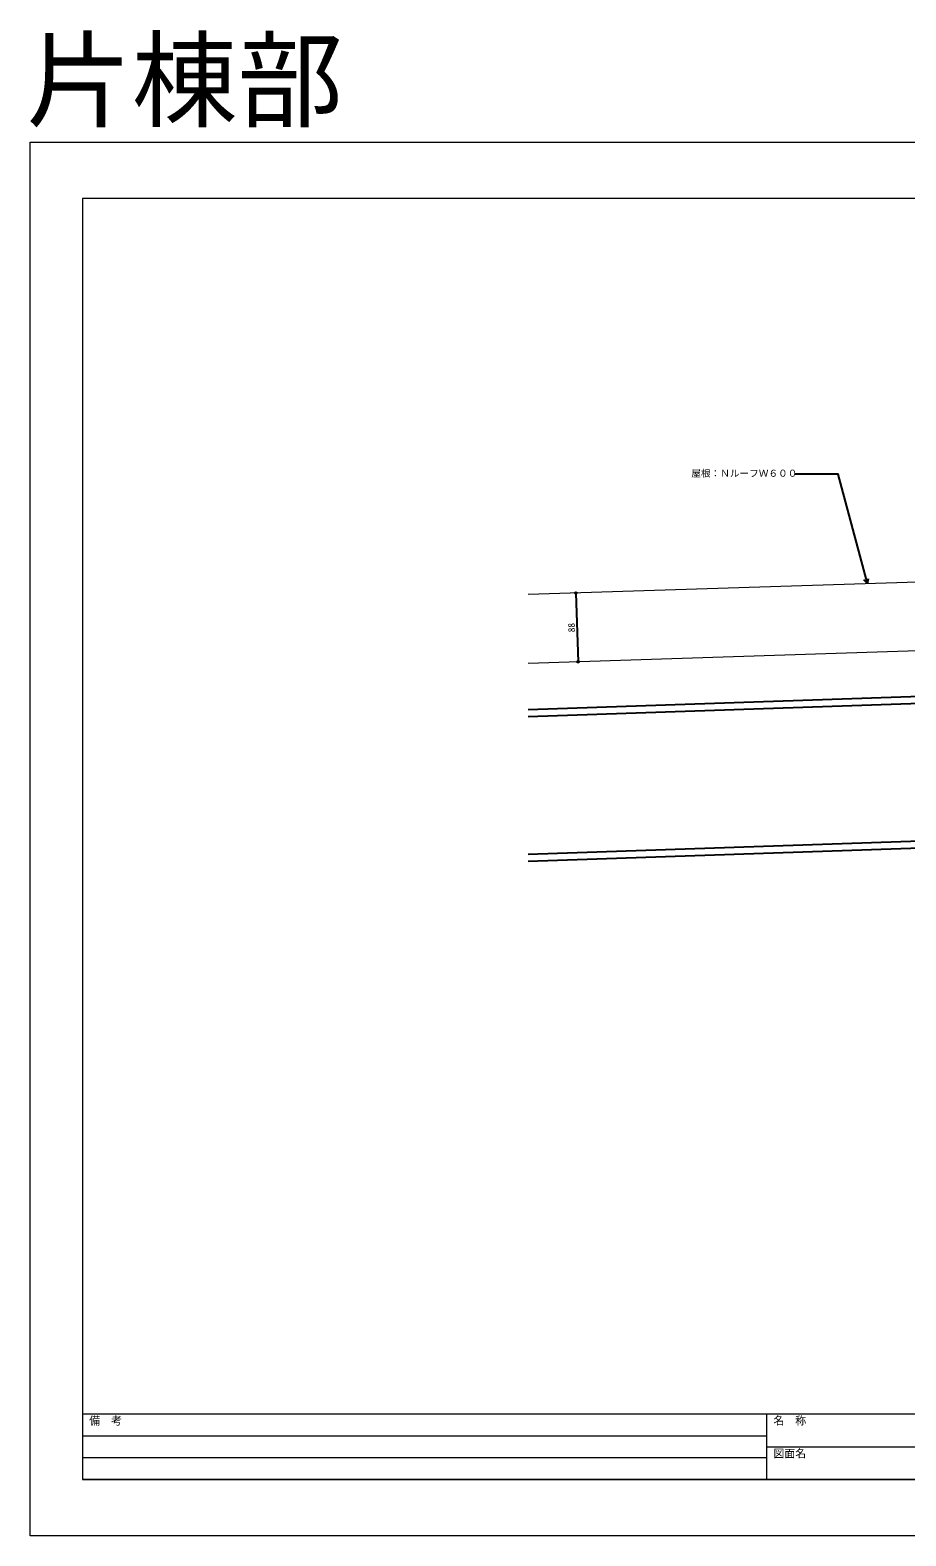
# Model space of a CAD drawing. Units: millimetres, scale not verified. Extents: x -1262 to 1258, y -891 to 1034.
# Drawn here: x -1262 to -142, y -891 to 1034 of the extents above; entities that cross this region are included whole.
import ezdxf
from ezdxf.enums import TextEntityAlignment as Align

# ---------------------------------------------------------------- set-up
doc = ezdxf.new("R2010")
doc.units = ezdxf.units.MM
doc.header["$LTSCALE"] = 3
for name, color, linetype, lineweight in [('0-0_補助1', 4, 'Continuous', 5), ('0-4_寸法線1', 5, 'Continuous', 25), ('0-6_名称1', 5, 'Continuous', 25), ('0-B_屋根1', 6, 'Continuous', 20), ('4-3_H鋼2', 12, 'Continuous', 25), ('5-B_枠2', 4, 'Continuous', 5)]:
    doc.layers.add(name, color=color, linetype=linetype, lineweight=lineweight)
doc.layers.add('D-C_補助線1', color=4, linetype='Continuous')
doc.styles.add('Arial', font='')
doc.styles.add('ＭＳ ゴシック', font='')
doc.styles.get('Arial').set_extended_font_data('Arial')
doc.styles.get('ＭＳ ゴシック').set_extended_font_data('MS Gothic')

msp = doc.modelspace()

# ---------------------------------------------------------------- linework, layer by layer
at = {"layer": '0-0_補助1'}
for p, q in [((-1194.647, -735), (1191.647, -735)), ((-320.3, -735), (-320.3, -819)), ((-1194.647, -763), (-320.3, -763)), ((-320.3, -777), (651.647, -777)), ((-1194.647, -791), (-320.3, -791)), ((1191.647, -819), (-1194.647, -819)), ((-1194.647, -819), (1191.647, -819))]:
    msp.add_line(p, q, dxfattribs=at)
msp.add_lwpolyline([(1191.647, -819), (1191.647, 819), (-1194.647, 819), (-1194.647, -819)], dxfattribs=at)
at = {"layer": '0-4_寸法線1'}
msp.add_line((-564.079, 314.42), (-561.251, 226.466), dxfattribs=at)
for centre in [(-564.079, 314.42), (-561.251, 226.466)]:
    msp.add_circle(centre, 1.05, dxfattribs=at)
at = {"layer": '0-6_名称1'}
for q in [(-195.929, 331.42), (-190.134, 332.973)]:
    msp.add_line((-191.479, 326.401), q, dxfattribs=at)
msp.add_lwpolyline([(-191.479, 326.401), (-228.986, 466.378), (-284.523, 466.378)], dxfattribs=at)
at = {"layer": '0-B_屋根1'}
for p, q in [((570.601, 350.905), (-625.235, 312.454)), ((573.429, 262.95), (-625.235, 224.408))]:
    msp.add_line(p, q, dxfattribs=at)
at = {"layer": '4-3_H鋼2'}
for p, q in [((199.765, 193.342), (-625.235, 165.153)), ((200.072, 184.347), (-625.235, 156.148)), ((224.765, 9.088), (-625.235, -19.955)), ((224.765, 0.083), (-625.235, -28.96))]:
    msp.add_line(p, q, dxfattribs=at)
at = {"layer": '5-B_枠2'}
msp.add_lwpolyline([(-1261.5, 891), (1258.5, 891), (1258.5, -891), (-1261.5, -891)], close=True, dxfattribs=at)

# ---------------------------------------------------------------- texts
at = {"layer": '0-0_補助1', "style": 'Arial'}
for s, p in [('備\u3000考', (-1185.974, -751.913)), ('名\u3000称', (-311.626, -751.913)), ('図面名', (-311.626, -793.913))]:
    msp.add_text(s, height=10.23, dxfattribs=at).set_placement(p, align=Align.BOTTOM_LEFT)
at = {"layer": '0-4_寸法線1', "style": 'ＭＳ ゴシック'}
msp.add_text('88', height=8.798, rotation=91.842, dxfattribs=at).set_placement((-562.472, 264.446), align=Align.BOTTOM_LEFT)
at = {"layer": '0-6_名称1', "style": 'ＭＳ ゴシック'}
msp.add_text('屋根：ＮルーフＷ６００', height=8.798, dxfattribs=at).set_placement((-416.523, 460.378), align=Align.BOTTOM_LEFT)
at = {"layer": 'D-C_補助線1', "style": 'ＭＳ ゴシック'}
msp.add_text('片棟部', height=98.97, dxfattribs=at).set_placement((-1266.54, 891), align=Align.BOTTOM_LEFT)

doc.saveas('drawing.dxf')
